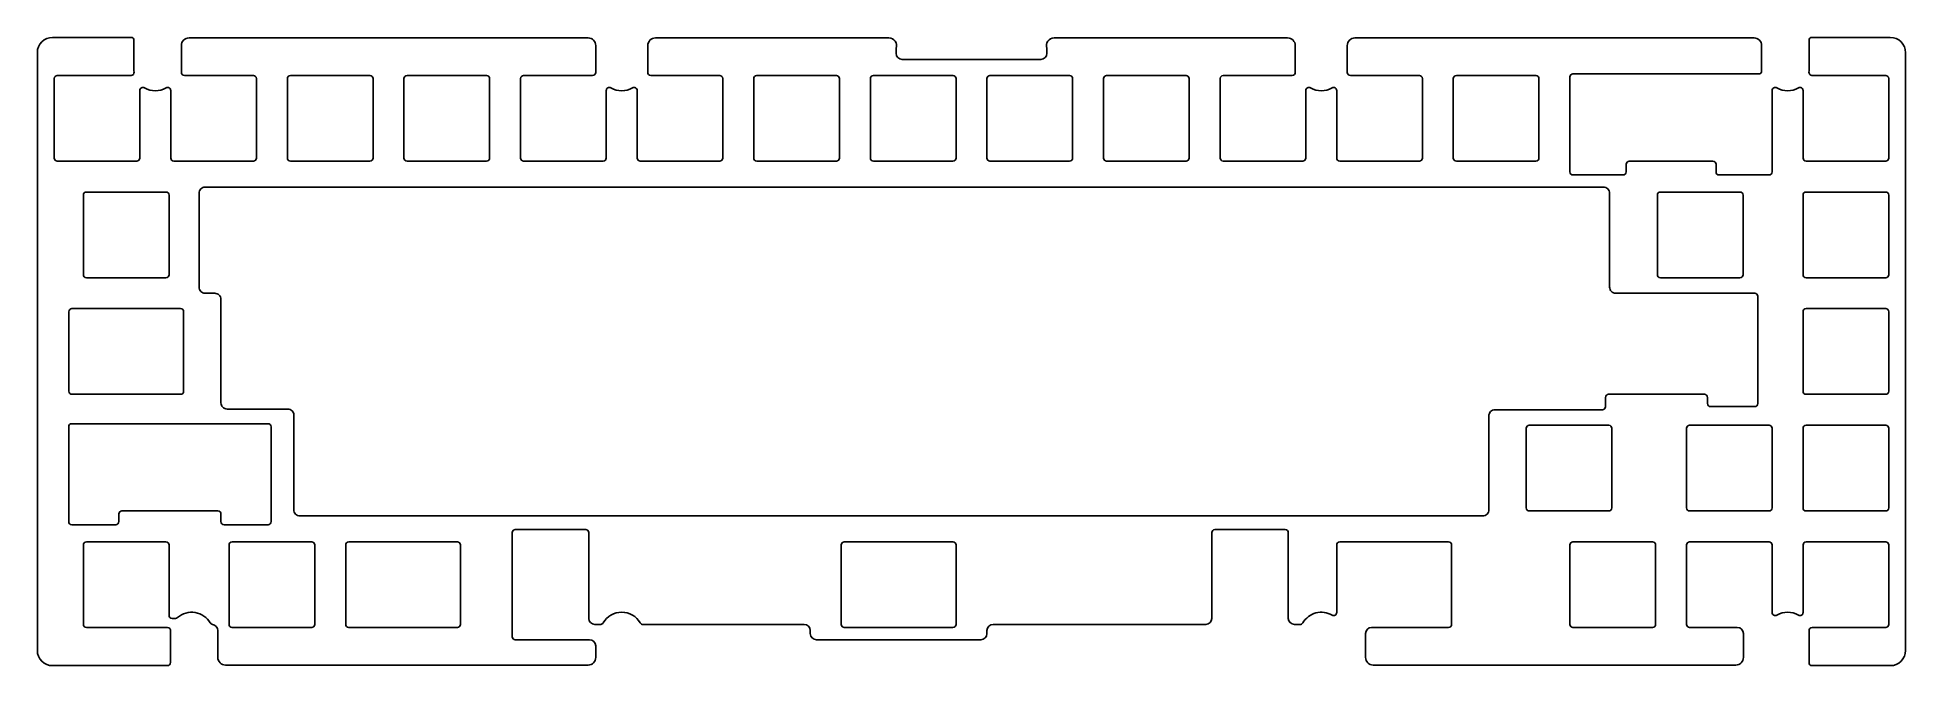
# Model space of a CAD drawing. Header units: millimetres. Extents: x -72 to 233, y -30 to 73.
import ezdxf

# ---------------------------------------------------------------- set-up
doc = ezdxf.new("R2010")
doc.units = ezdxf.units.MM
doc.layers.get('0').update_dxf_attribs({"linetype": 'CONTINUOUS'})

msp = doc.modelspace()

# ---------------------------------------------------------------- linework, layer by layer
for p, q in [((-72.03, 70.53, 0), (-72.03, -27.12, 0)), ((-56.75, 73.03, 0), (-69.53, 73.03, 0)), ((-56.25, 67.8, 0), (-56.25, 72.53, 0)), ((-48.5, 71.68, 0), (-48.5, 67.31, 0)), ((17.95, 72.93, 0), (-47.25, 72.93, 0)), ((19.2, 67.31, 0), (19.2, 71.68, 0)), ((27.7, 71.68, 0), (27.7, 67.31, 0)), ((67.1, 72.93, 0), (28.95, 72.93, 0)), ((68.27, 70.43, 0), (68.27, 71.26, 0)), ((92.92, 71.25, 0), (92.92, 70.43, 0)), ((132.25, 72.93, 0), (94.1, 72.93, 0)), ((133.5, 67.31, 0), (133.5, 71.68, 0)), ((142, 71.68, 0), (142, 67.31, 0)), ((208.45, 72.93, 0), (143.25, 72.93, 0)), ((209.7, 67.56, 0), (209.7, 71.68, 0)), ((217.45, 72.53, 0), (217.45, 67.8, 0)), ((230.72, 73.03, 0), (217.95, 73.03, 0)), ((233.22, -27.12, 0), (233.22, 70.53, 0)), ((91.92, 69.43, 0), (69.27, 69.43, 0)), ((-69.28, 53.31, 0), (-69.28, 66.31, 0)), ((-68.78, 66.81, 0), (-56.72, 66.81, 0)), ((-55.28, 64.35, 0), (-55.28, 53.31, 0)), ((-50.23, 53.31, 0), (-50.23, 64.35, 0)), ((-48, 66.81, 0), (-36.73, 66.81, 0)), ((-36.23, 66.31, 0), (-36.23, 53.31, 0)), ((6.92, 53.31, 0), (6.92, 66.31, 0)), ((7.42, 66.81, 0), (18.7, 66.81, 0)), ((20.92, 64.35, 0), (20.92, 53.31, 0)), ((25.97, 53.31, 0), (25.97, 64.35, 0)), ((28.2, 66.81, 0), (39.47, 66.81, 0)), ((39.97, 66.31, 0), (39.97, 53.31, 0)), ((121.22, 53.31, 0), (121.22, 66.31, 0)), ((121.72, 66.81, 0), (133, 66.81, 0)), ((135.22, 64.35, 0), (135.22, 53.31, 0)), ((140.27, 53.31, 0), (140.27, 64.35, 0)), ((142.5, 66.81, 0), (153.77, 66.81, 0)), ((154.27, 66.31, 0), (154.27, 53.31, 0)), ((178.37, 51.06, 0), (178.37, 66.56, 0)), ((178.87, 67.06, 0), (209.2, 67.06, 0)), ((211.42, 64.35, 0), (211.42, 51.06, 0)), ((216.47, 53.31, 0), (216.47, 64.35, 0)), ((217.92, 66.81, 0), (229.97, 66.81, 0)), ((230.47, 66.31, 0), (230.47, 53.31, 0)), ((-55.78, 52.81, 0), (-68.78, 52.81, 0)), ((-36.73, 52.81, 0), (-49.73, 52.81, 0)), ((20.42, 52.81, 0), (7.42, 52.81, 0)), ((39.47, 52.81, 0), (26.47, 52.81, 0)), ((134.72, 52.81, 0), (121.72, 52.81, 0)), ((153.77, 52.81, 0), (140.77, 52.81, 0)), ((187.56, 52.31, 0), (187.56, 51.06, 0)), ((201.74, 52.81, 0), (188.06, 52.81, 0)), ((202.24, 51.06, 0), (202.24, 52.31, 0)), ((229.97, 52.81, 0), (216.97, 52.81, 0)), ((187.06, 50.56, 0), (178.87, 50.56, 0)), ((210.92, 50.56, 0), (202.74, 50.56, 0)), ((5.56, -24.89, 0), (5.56, -7.89, 0)), ((6.06, -7.39, 0), (17.56, -7.39, 0)), ((18.06, -7.89, 0), (18.06, -21.89, 0)), ((119.86, -21.89, 0), (119.86, -7.89, 0)), ((120.36, -7.39, 0), (131.86, -7.39, 0)), ((132.36, -7.89, 0), (132.36, -21.89, 0)), ((-64.51, -22.89, 0), (-64.51, -9.89, 0)), ((-64.01, -9.39, 0), (-51.01, -9.39, 0)), ((-50.51, -9.89, 0), (-50.51, -21.39, 0)), ((140.27, -20.94, 0), (140.27, -9.89, 0)), ((140.77, -9.39, 0), (158.54, -9.39, 0)), ((159.04, -9.89, 0), (159.04, -22.89, 0)), ((197.42, -22.89, 0), (197.42, -9.89, 0)), ((197.92, -9.39, 0), (210.92, -9.39, 0)), ((211.42, -9.89, 0), (211.42, -20.94, 0)), ((216.47, -20.94, 0), (216.47, -9.89, 0)), ((216.97, -9.39, 0), (229.97, -9.39, 0)), ((230.47, -9.89, 0), (230.47, -22.89, 0)), ((-50.77, -23.39, 0), (-64.01, -23.39, 0)), ((-50.3, -29.12, 0), (-50.3, -24.38, 0)), ((-50.01, -21.89, 0), (-49.45, -21.89, 0)), ((-42.55, -23.88, 0), (-42.55, -28.27, 0)), ((19.06, -22.89, 0), (20.05, -22.89, 0)), ((26.92, -22.89, 0), (53.26, -22.89, 0)), ((54.26, -23.89, 0), (54.26, -24.39, 0)), ((83.12, -24.39, 0), (83.12, -23.89, 0)), ((84.12, -22.89, 0), (118.86, -22.89, 0)), ((133.36, -22.89, 0), (134.28, -22.89, 0)), ((144.98, -24.39, 0), (144.98, -28.27, 0)), ((158.54, -23.39, 0), (145.98, -23.39, 0)), ((205.72, -23.39, 0), (197.92, -23.39, 0)), ((206.72, -28.27, 0), (206.72, -24.39, 0)), ((217.45, -23.89, 0), (217.45, -29.12, 0)), ((229.97, -23.39, 0), (217.95, -23.39, 0)), ((18.2, -25.39, 0), (6.06, -25.39, 0)), ((19.2, -28.27, 0), (19.2, -26.39, 0)), ((55.26, -25.39, 0), (82.12, -25.39, 0)), ((-69.53, -29.62, 0), (-50.8, -29.62, 0)), ((-41.3, -29.52, 0), (17.95, -29.52, 0)), ((146.23, -29.52, 0), (205.47, -29.52, 0)), ((217.95, -29.62, 0), (230.72, -29.62, 0))]:
    msp.add_line(p, q)
for points in [[(-30.68, 66.81), (-17.68, 66.81, -0.414214), (-17.18, 66.31), (-17.18, 53.31, -0.414214), (-17.68, 52.81), (-30.68, 52.81, -0.414214), (-31.18, 53.31), (-31.18, 66.31, -0.414214)], [(-11.63, 66.81), (1.37, 66.81, -0.414214), (1.87, 66.31), (1.87, 53.31, -0.414214), (1.37, 52.81), (-11.63, 52.81, -0.414214), (-12.13, 53.31), (-12.13, 66.31, -0.414214)], [(59.02, 66.31, 0.414214), (58.52, 66.81), (45.52, 66.81, 0.414214), (45.02, 66.31), (45.02, 53.31, 0.414214), (45.52, 52.81), (58.52, 52.81, 0.414214), (59.02, 53.31)], [(78.07, 66.31, 0.414214), (77.57, 66.81), (64.57, 66.81, 0.414214), (64.07, 66.31), (64.07, 53.31, 0.414214), (64.57, 52.81), (77.57, 52.81, 0.414214), (78.07, 53.31)], [(97.12, 66.31, 0.414214), (96.62, 66.81), (83.62, 66.81, 0.414214), (83.12, 66.31), (83.12, 53.31, 0.414214), (83.62, 52.81), (96.62, 52.81, 0.414214), (97.12, 53.31)], [(116.17, 66.31, 0.414214), (115.67, 66.81), (102.67, 66.81, 0.414214), (102.17, 66.31), (102.17, 53.31, 0.414214), (102.67, 52.81), (115.67, 52.81, 0.414214), (116.17, 53.31)], [(159.82, 66.81), (172.82, 66.81, -0.414214), (173.32, 66.31), (173.32, 53.31, -0.414214), (172.82, 52.81), (159.82, 52.81, -0.414214), (159.32, 53.31), (159.32, 66.31, -0.414214)], [(-64.01, 47.76, 0.414214), (-64.51, 47.26), (-64.51, 34.26, 0.414214), (-64.01, 33.76), (-51.01, 33.76, 0.414214), (-50.51, 34.26), (-50.51, 47.26, 0.414214), (-51.01, 47.76)], [(184.85, 32.23, 0.414214), (185.85, 31.23), (208.56, 31.23, -0.414214), (209.06, 30.73), (209.06, 13.21, -0.414214), (208.56, 12.71), (201.36, 12.71, -0.414214), (200.86, 13.21), (200.86, 14.21, 0.414214), (200.36, 14.71), (184.68, 14.71, 0.414214), (184.18, 14.21), (184.18, 12.68, -0.414214), (183.68, 12.18), (166.13, 12.18, 0.414214), (165.13, 11.18), (165.13, -4.14, -0.414214), (164.13, -5.14), (-29.12, -5.14, -0.414214), (-30.12, -4.14), (-30.12, 11.31, 0.414214), (-31.12, 12.31), (-41.04, 12.31, -0.414214), (-42.04, 13.31), (-42.04, 30.23, 0.414214), (-43.04, 31.23), (-44.61, 31.23, -0.414214), (-45.61, 32.23), (-45.61, 47.56, -0.414214), (-44.61, 48.56), (183.85, 48.56, -0.414214), (184.85, 47.56)], [(193.16, 47.76, 0.414214), (192.66, 47.26), (192.66, 34.26, 0.414214), (193.16, 33.76), (206.16, 33.76, 0.414214), (206.66, 34.26), (206.66, 47.26, 0.414214), (206.16, 47.76)], [(229.97, 33.76), (216.97, 33.76, -0.414214), (216.47, 34.26), (216.47, 47.26, -0.414214), (216.97, 47.76), (229.97, 47.76, -0.414214), (230.47, 47.26), (230.47, 34.26, -0.414214)], [(-48.63, 14.71), (-66.39, 14.71, -0.414214), (-66.89, 15.21), (-66.89, 28.21, -0.414214), (-66.39, 28.71), (-48.63, 28.71, -0.414214), (-48.13, 28.21), (-48.13, 15.21, -0.414214)], [(229.97, 14.71), (216.97, 14.71, -0.414214), (216.47, 15.21), (216.47, 28.21, -0.414214), (216.97, 28.71), (229.97, 28.71, -0.414214), (230.47, 28.21), (230.47, 15.21, -0.414214)], [(-42.03, -4.84, 0.414214), (-42.53, -4.34), (-58.21, -4.34, 0.414214), (-58.71, -4.84), (-58.71, -6.09, -0.414214), (-59.21, -6.59), (-66.41, -6.59, -0.414214), (-66.91, -6.09), (-66.91, 9.41, -0.414214), (-66.41, 9.91), (-34.33, 9.91, -0.414214), (-33.83, 9.41), (-33.83, -6.09, -0.414214), (-34.33, -6.59), (-41.53, -6.59, -0.414214), (-42.03, -6.09)], [(171.73, 9.66, 0.414214), (171.23, 9.16), (171.23, -3.84, 0.414214), (171.73, -4.34), (184.73, -4.34, 0.414214), (185.23, -3.84), (185.23, 9.16, 0.414214), (184.73, 9.66)], [(197.92, 9.66, 0.414214), (197.42, 9.16), (197.42, -3.84, 0.414214), (197.92, -4.34), (210.92, -4.34, 0.414214), (211.42, -3.84), (211.42, 9.16, 0.414214), (210.92, 9.66)], [(229.97, -4.34), (216.97, -4.34, -0.414214), (216.47, -3.84), (216.47, 9.16, -0.414214), (216.97, 9.66), (229.97, 9.66, -0.414214), (230.47, 9.16), (230.47, -3.84, -0.414214)], [(-40.2, -9.39), (-27.2, -9.39, -0.414214), (-26.7, -9.89), (-26.7, -22.89, -0.414214), (-27.2, -23.39), (-40.2, -23.39, -0.414214), (-40.7, -22.89), (-40.7, -9.89, -0.414214)], [(-21.15, -9.39), (-3.39, -9.39, -0.414214), (-2.89, -9.89), (-2.89, -22.89, -0.414214), (-3.39, -23.39), (-21.15, -23.39, -0.414214), (-21.65, -22.89), (-21.65, -9.89, -0.414214)], [(77.57, -23.39, 0.414214), (78.07, -22.89), (78.07, -9.89, 0.414214), (77.57, -9.39), (59.81, -9.39, 0.414214), (59.31, -9.89), (59.31, -22.89, 0.414214), (59.81, -23.39)], [(178.37, -22.89), (178.37, -9.89, -0.414214), (178.87, -9.39), (191.87, -9.39, -0.414214), (192.37, -9.89), (192.37, -22.89, -0.414214), (191.87, -23.39), (178.87, -23.39, -0.414214)]]:
    msp.add_lwpolyline(points, format="xyb", close=True)
at = {"extrusion": (0, 1.56595e-09, 1)}
for centre, radius, start, end in [((-69.53, 70.53, 0), 2.5, 90, 180), ((-47.25, 71.68, 0), 1.25, 90, 180), ((28.95, 71.68, 0), 1.25, 90, 180), ((91.92, 70.43, 0), 1, -90, 0), ((94.1, 71.68, 0), 1.25, 90, 200.0824), ((143.25, 71.68, 0), 1.25, 90, 180), ((217.95, 72.53, 0), 0.5, 90, 180), ((-56.72, 67.31, 0), 0.5, -90, 7.0541), ((18.7, 67.31, 0), 0.5, -90, 0), ((133, 67.31, 0), 0.5, -90, 0), ((209.2, 67.56, 0), 0.5, -90, 0), ((-68.78, 66.31, 0), 0.5, 90, 180), ((7.42, 66.31, 0), 0.5, 90, 180), ((121.72, 66.31, 0), 0.5, 90, 180), ((178.87, 66.56, 0), 0.5, 90, 180), ((-55.78, 53.31, 0), 0.5, -90, 0), ((-36.73, 53.31, 0), 0.5, -90, 0), ((20.42, 53.31, 0), 0.5, -90, 0), ((39.47, 53.31, 0), 0.5, -90, 0), ((134.72, 53.31, 0), 0.5, -90, 0), ((153.77, 53.31, 0), 0.5, -90, 0), ((188.06, 52.31, 0), 0.5, 90, 180), ((229.97, 53.31, 0), 0.5, -90, 0), ((187.06, 51.06, 0), 0.5, -90, 0), ((210.92, 51.06, 0), 0.5, -90, 0), ((6.06, -7.89, 0), 0.5, 90, 180), ((120.36, -7.89, 0), 0.5, 90, 180), ((-64.01, -9.89, 0), 0.5, 90, 180), ((140.77, -9.89, 0), 0.5, 90, 180), ((197.92, -9.89, 0), 0.5, 90, 180), ((216.97, -9.89, 0), 0.5, 90, 180), ((-49.45, -21.39, 0), 0.5, 270, 311.2199), ((82.12, -24.39, 0), 1, -90, 0), ((84.12, -23.89, 0), 1, 90, 180), ((118.86, -21.89, 0), 1, -90, 0), ((145.98, -24.39, 0), 1, 90, 180), ((158.54, -22.89, 0), 0.5, -90, 0), ((217.95, -23.89, 0), 0.5, 90, 180), ((229.97, -22.89, 0), 0.5, -90, 0), ((230.72, -27.12, 0), 2.5, -90, 0), ((-50.8, -29.12, 0), 0.5, -90, 0), ((17.95, -28.27, 0), 1.25, -90, 0), ((205.47, -28.27, 0), 1.25, -90, 0)]:
    msp.add_arc(centre, radius, start, end, dxfattribs=at)
for centre, radius, start, end in [((-56.75, 72.53, 0), 0.5, 0, 90), ((17.95, 71.68, 0), 1.25, 0, 90), ((67.1, 71.68, 0), 1.25, -19.8137, 90), ((69.27, 70.43, 0), 1, 180, 270), ((132.25, 71.68, 0), 1.25, 0, 90), ((208.45, 71.68, 0), 1.25, 0, 90), ((230.72, 70.53, 0), 2.5, 0, 90), ((-52.76, 67.8, 0), 3.49, 180, 187.0541), ((-48, 67.31, 0), 0.5, 180, 270), ((28.2, 67.31, 0), 0.5, 180, 270), ((142.5, 67.31, 0), 0.5, 180, 270), ((213.96, 67.8, 0), 3.49, -7.0541, 0), ((217.92, 67.31, 0), 0.5, 172.9459, 270), ((-50.73, 64.35, 0), 0.5, 0, 120.5752), ((-36.73, 66.31, 0), 0.5, 0, 90), ((25.47, 64.35, 0), 0.5, 0, 120.5752), ((39.47, 66.31, 0), 0.5, 0, 90), ((139.77, 64.35, 0), 0.5, 0, 120.5752), ((153.77, 66.31, 0), 0.5, 0, 90), ((215.97, 64.35, 0), 0.5, 0, 120.5752), ((229.97, 66.31, 0), 0.5, 0, 90), ((-68.78, 53.31, 0), 0.5, 180, 270), ((-49.73, 53.31, 0), 0.5, 180, 270), ((7.42, 53.31, 0), 0.5, 180, 270), ((26.47, 53.31, 0), 0.5, 180, 270), ((121.72, 53.31, 0), 0.5, 180, 270), ((140.77, 53.31, 0), 0.5, 180, 270), ((201.74, 52.31, 0), 0.5, 0, 90), ((216.97, 53.31, 0), 0.5, 180, 270), ((178.87, 51.06, 0), 0.5, 180, 270), ((202.74, 51.06, 0), 0.5, 180, 270), ((17.56, -7.89, 0), 0.5, 0, 90), ((131.86, -7.89, 0), 0.5, 0, 90), ((-51.01, -9.89, 0), 0.5, 0, 90), ((158.54, -9.89, 0), 0.5, 0, 90), ((210.92, -9.89, 0), 0.5, 0, 90), ((229.97, -9.89, 0), 0.5, 0, 90), ((-46.81, -24.38, 0), 3.49, 29.8043, 131.4988), ((23.44, -24.38, 0), 3.49, 29.8043, 150.0839), ((211.92, -20.94, 0), 0.5, 180, 300.12), ((-64.01, -22.89, 0), 0.5, 180, 270), ((-50.77, -23.89, 0), 0.5, -7.0541, 90), ((-50.01, -21.39, 0), 0.5, 180, 270), ((-46.81, -24.38, 0), 3.49, 172.9459, 180), ((-43.33, -22.39, 0), 0.5, 209.5693, 261.6309), ((-43.55, -23.88, 0), 1, 0, 81.6309), ((19.06, -21.89, 0), 1, 180, 270), ((26.92, -22.39, 0), 0.5, 209.5693, 269.9862), ((53.26, -23.89, 0), 1, 0, 90), ((55.26, -24.39, 0), 1, 180, 270), ((133.36, -21.89, 0), 1, 180, 270), ((197.92, -22.89, 0), 0.5, 180, 270), ((205.72, -24.39, 0), 1, 0, 90), ((-69.53, -27.12, 0), 2.5, 180, 270), ((6.06, -24.89, 0), 0.5, 180, 270), ((18.2, -26.39, 0), 1, 0, 90), ((-41.3, -28.27, 0), 1.25, 180, 270), ((146.23, -28.27, 0), 1.25, 180, 270), ((217.95, -29.12, 0), 0.5, 180, 270)]:
    msp.add_arc(centre, radius, start, end)
at = {"extrusion": (6.93343e-10, 1.14675e-09, 1)}
for centre in [(-54.78, 64.35, 0), (21.42, 64.35, 0), (135.72, 64.35, 0)]:
    msp.add_arc(centre, 0.5, 58.8421, 180, dxfattribs=at)
at = {"extrusion": (6.84751e-10, 1.16267e-09, 1)}
for centre in [(-52.74, 67.8, 0), (23.46, 67.8, 0), (137.76, 67.8, 0)]:
    msp.add_arc(centre, 3.49, 239.5042, 300.2974, dxfattribs=at)
at = {"extrusion": (6.93343e-10, 1.14674e-09, 1)}
msp.add_arc((211.92, 64.35, 0), 0.5, 58.842, 180, dxfattribs=at)
at = {"extrusion": (6.84752e-10, 1.16267e-09, 1)}
msp.add_arc((213.96, 67.8, 0), 3.49, 239.5041, 300.2974, dxfattribs=at)
at = {"extrusion": (6.83066e-10, 1.16569e-09, 1)}
msp.add_arc((137.76, -24.38, 0), 3.49, 59.6308, 150.1957, dxfattribs=at)
at = {"extrusion": (6.79084e-10, 1.17272e-09, 1)}
msp.add_arc((139.77, -20.94, 0), 0.5, -120.0738, 0, dxfattribs=at)
at = {"extrusion": (6.8552e-10, 1.16128e-09, 1)}
msp.add_arc((213.94, -24.38, 0), 3.49, 59.446, 120.3626, dxfattribs=at)
at = {"extrusion": (6.88169e-10, 1.15644e-09, 1)}
msp.add_arc((215.97, -20.94, 0), 0.5, -120.7558, 0, dxfattribs=at)
at = {"extrusion": (-2.25495e-10, 1.53278e-09, 1)}
msp.add_arc((19.98, -22.39, 0), 0.5, 278.3691, 330.076, dxfattribs=at)
at = {"extrusion": (-3.76726e-13, 1.56595e-09, 1)}
msp.add_arc((134.28, -22.39, 0), 0.5, 270.0138, 330.4306, dxfattribs=at)

doc.saveas('drawing.dxf')
